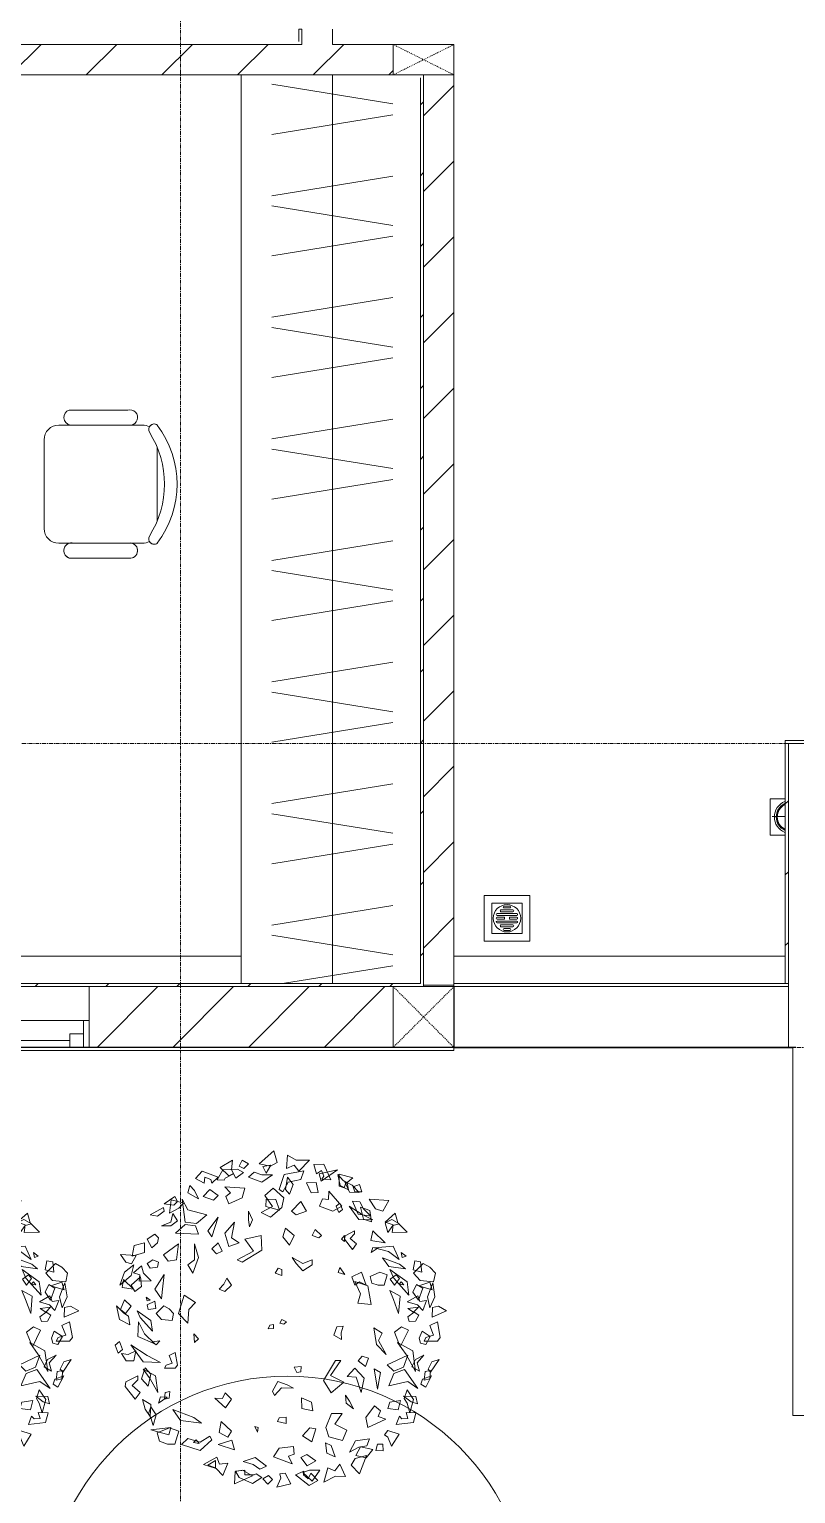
# Model space of a CAD drawing. Header units: millimetres. Extents: x 5357 to 201988, y -16345 to 109895.
# Drawn here: x 105456 to 107977, y 23068 to 27887 of the extents above; entities that cross this region are included whole.
import ezdxf

# ---------------------------------------------------------------- set-up
doc = ezdxf.new("R2010")
doc.units = ezdxf.units.MM
for name, pattern in [('Dash', [6, 3, -3]), ('Grid Line', [22.225, 12.7, -3.175, 3.175, -3.175]), ('IMPORT-CENTER _3_', [10.16, 6.35, -1.27, 1.27, -1.27])]:
    doc.linetypes.add(name, pattern=pattern)
for name, color, linetype, lineweight in [('0-1', 7, 'Continuous', 5), ('A-CLNG', 13, 'Continuous', 9), ('A-DETL-MEDM', 33, 'Continuous', 18), ('A-DETL-THIN', 151, 'Continuous', 9), ('A-FLOR', 192, 'Continuous', 9), ('A-FLOR-1', 10, 'Continuous', 9), ('A-FLOR-2', 53, 'Continuous', 9), ('A-GLAZ', 151, 'Continuous', 9), ('A-WALL', 113, 'Continuous', 9), ('A-WALL-1', 9, 'Continuous', 18), ('A-WALL-2', 53, 'Continuous', 9), ('A-WALL-4', 113, 'Continuous', 18), ('A-WALL-PATT-1', 10, 'Continuous', 9), ('A-WALL-PATT-2', 53, 'Continuous', 9), ('A-WALL-PATT-3', 111, 'Continuous', 9), ('G-IMPT', 8, 'Continuous', 9), ('G-IMPT-2', 8, 'IMPORT-CENTER _3_', 9), ('I-FURN', 30, 'Continuous', 9), ('I-FURN-1', 53, 'Continuous', 9), ('I-WALL-1', 9, 'Continuous', 18), ('I-WALL-2', 53, 'Continuous', 9), ('L-PLNT', 71, 'Continuous', 9), ('M-EQPM', 50, 'Continuous', 9), ('S-COLS', 52, 'Continuous', 9), ('S-COLS-2', 9, 'Continuous', 18), ('S-COLS-4', 53, 'Continuous', 9), ('S-COLS-5', 52, 'Continuous', 18), ('S-COLS-6', 52, 'Dash', 9), ('S-COLS-HDLN', 52, 'Dash', 9), ('S-COLS-HDLN-1', 53, 'Dash', 9), ('S-GRID-1', 1, 'Grid Line', 9)]:
    doc.layers.add(name, color=color, linetype=linetype, lineweight=lineweight)
pattern_1 = [(45, (0, 0), (-124.4508, 124.4508), [])]
pattern_2 = [(45, (0, 0), (-116.67262, 116.67262), [])]

# ---------------------------------------------------------------- blocks, each defined once
blk = doc.blocks.new('NCV_TKTC_KET CAU_rvt-1-TKCS_MB SÂN ĐƯỜNG NỘI BỘ')
at = {"layer": 'A-FLOR-1'}
for p, q in [((106452.6, 27886.9), (106452.6, 27836.9)), ((106452.6, 27836.9), (106452.6, 27886.9)), ((106452.6, 27886.9), (106452.6, 27836.9)), ((106452.6, 27836.9), (106652.6, 27836.9)), ((106652.6, 27836.9), (106452.6, 27836.9)), ((106452.6, 27836.9), (106652.6, 27836.9)), ((106652.6, 27836.9), (106852.6, 27836.9)), ((106852.6, 27836.9), (106652.6, 27836.9)), ((106652.6, 27836.9), (106852.6, 27836.9)), ((106852.6, 27836.9), (106852.6, 27736.9)), ((106852.6, 27736.9), (106852.6, 27836.9)), ((106852.6, 27836.9), (106852.6, 27736.9)), ((106852.6, 27736.9), (106852.6, 24746.9)), ((106852.6, 24746.9), (106852.6, 27736.9)), ((106852.6, 27736.9), (106852.6, 24746.9)), ((106852.6, 24736.9), (106852.6, 24537.4)), ((106852.6, 24537.4), (106852.6, 24736.9)), ((106852.6, 24736.9), (106852.6, 24537.4)), ((107967.6, 24535.2), (106852.6, 24535.2))]:
    blk.add_line(p, q, dxfattribs=at)
at = {"layer": 'A-FLOR-2'}
blk.add_line((106852.6, 24535.2), (107967.6, 24535.2), dxfattribs=at)
at = {"layer": 'S-COLS-2'}
for p, q in [((108352.6, 25536.9), (107952.6, 25536.9)), ((107952.6, 25536.9), (107952.6, 24537.4)), ((107952.6, 24536.9), (107975.9, 24536.9))]:
    blk.add_line(p, q, dxfattribs=at)
blk = doc.blocks.new('TU DO LV A - TU DO LV A-451134-TKCS_MB SÂN ĐƯỜNG NỘI BỘ')
at = {"layer": 'I-FURN'}
for p, q in [((10, 0), (3000, 0)), ((10, -136.3), (68.9, -499)), ((169, -101), (104.4, -499)), ((202.5, -101), (267.1, -499)), ((404.3, -101), (468.9, -499)), ((569, -101), (504.4, -499)), ((602.5, -101), (667.1, -499)), ((804.3, -101), (868.9, -499)), ((969, -101), (904.4, -499)), ((1002.5, -101), (1067.1, -499)), ((1204.3, -101), (1268.9, -499)), ((1369, -101), (1304.4, -499)), ((1402.5, -101), (1467.1, -499)), ((1604.3, -101), (1668.9, -499)), ((1769, -101), (1704.4, -499)), ((1802.5, -101), (1867.1, -499)), ((2004.3, -101), (2068.9, -499)), ((2169, -101), (2104.4, -499)), ((2202.5, -101), (2267.1, -499)), ((2404.3, -101), (2468.9, -499)), ((2569, -101), (2504.4, -499)), ((2602.5, -101), (2667.1, -499)), ((2804.3, -101), (2868.9, -499)), ((2969, -101), (2904.4, -499)), ((10, -300), (3000, -300))]:
    blk.add_line(p, q, dxfattribs=at)
at = {"layer": 'I-FURN-1'}
blk.add_line((10, 0), (3000, 0), dxfattribs=at)
blk = doc.blocks.new('BAN LV A - BAN LV A_dwg_ban hoc2-348006-TKCS_MB SÂN ĐƯỜNG NỘI BỘ')
at = {"layer": 'I-FURN'}
for p, q in [((145.8, 437.4), (-145.8, 437.4)), ((-194.4, 388.8), (-194.4, 113.4)), ((194.4, 113.4), (194.4, 388.8)), ((-243, 354.4), (-243, 162)), ((194.4, 351.4), (194.4, 150.8)), ((243.7, 162), (243.7, 354.4)), ((-120.5, 64.8), (120.5, 64.8))]:
    blk.add_line(p, q, dxfattribs=at)
at = {"layer": 'I-FURN', "flags": 128}
blk.add_lwpolyline([(-737.8, 610.5), (-737.8, 1330.5), (-154.9, 1330.5), (762.2, 1330.5), (762.2, 610.5)], close=True, dxfattribs=at)
at = {"layer": 'I-FURN'}
for centre, radius, start, end in [((-145.8, 388.8), 48.6, 90, 180), ((145.8, 388.8), 48.6, 360, 90), ((-218.7, 347.3), 25.3, 343.7398, 163.7398), ((219.4, 347.3), 25.3, 16.2602, 170.7054), ((-218.7, 154.9), 25.3, 163.7398, 16.2602), ((219.4, 154.9), 25.3, 189.2946, 16.2602), ((-145.8, 113.4), 48.6, 180, 207.5844), ((145.8, 113.4), 48.6, 332.4156, 0), ((-180.2, 75.4), 17.8, 57.9726, 216.6901), ((0, 324), 324, 233.1301, 306.8699), ((0, 359.3), 318.2, 237.5758, 302.4242), ((180.2, 75.4), 17.8, 323.3099, 122.0274)]:
    blk.add_arc(centre, radius, start, end, dxfattribs=at)
blk = doc.blocks.new('BAN LV A - BAN LV A_dwg-348005-TKCS_MB SÂN ĐƯỜNG NỘI BỘ')
at = {"extrusion": (0, 0, -1), "zscale": -1, "rotation": 180}
blk.add_blockref('BAN LV A - BAN LV A_dwg_ban hoc2-348006-TKCS_MB SÂN ĐƯỜNG NỘI BỘ', (-729, 1383.7), dxfattribs=at)
blk = doc.blocks.new('BAN LV A - BAN LV A-401069-TKCS_MB SÂN ĐƯỜNG NỘI BỘ')
at = {"layer": 'I-FURN-1'}
for p, q in [((-8.8, -53.2), (1491.2, -53.2)), ((-8.8, -773.2), (-8.8, -53.2)), ((1491.2, -53.2), (1491.2, -773.2)), ((1491.2, -773.2), (-8.8, -773.2)), ((583.2, -946.3), (874.8, -946.3)), ((534.6, -1029.3), (534.6, -994.9)), ((923.4, -994.9), (923.4, -1032.3)), ((486, -1221.7), (486, -1029.3)), ((972.7, -1029.3), (972.7, -1221.7)), ((534.6, -1270.3), (534.6, -1235.9)), ((923.4, -1232.9), (923.4, -1270.3))]:
    blk.add_line(p, q, dxfattribs=at)
for centre, radius, start, end in [((583.2, -994.9), 48.6, 90, 180), ((874.8, -994.9), 48.6, 0, 90), ((510.3, -1036.4), 25.3, 16.2602, 163.7398), ((948.4, -1036.4), 25.3, 16.2602, 170.7054), ((510.3, -1228.8), 25.3, 163.7398, 343.7398), ((948.4, -1228.8), 25.3, 189.2946, 16.2602), ((548.9, -1308.3), 17.8, 119.404, 216.6901), ((583.2, -1270.3), 48.6, 180, 207.5844), ((874.8, -1270.3), 48.6, 332.4156, 0), ((909.2, -1308.3), 17.8, 323.3099, 60.596), ((729, -1059.7), 324, 233.1301, 306.8699)]:
    blk.add_arc(centre, radius, start, end, dxfattribs=at)
at = {"extrusion": (0, 0, -1), "zscale": -1, "rotation": 180}
blk.add_blockref('BAN LV A - BAN LV A_dwg-348005-TKCS_MB SÂN ĐƯỜNG NỘI BỘ', (0, 0), dxfattribs=at)
blk = doc.blocks.new('G1_SOF - BO TRU - 100x200-V107-TKCS_MB SÂN ĐƯỜNG NỘI BỘ')
at = {"layer": 'S-COLS-2'}
for p, q in [((-50, 100), (50, 100)), ((-50, -100), (-50, 100)), ((50, 100), (50, -100)), ((50, -100), (-50, -100))]:
    blk.add_line(p, q, dxfattribs=at)
at = {"layer": 'S-COLS-HDLN-1'}
for p, q in [((50, -100), (-50, 100)), ((-50, -100), (50, 100))]:
    blk.add_line(p, q, dxfattribs=at)
blk = doc.blocks.new('NCV_TKTC_TANG 1_rvt-1-TKCS_MB SÂN ĐƯỜNG NỘI BỘ')
at = {"layer": 'A-WALL-PATT-1'}
h = blk.add_hatch(dxfattribs=at)
h.set_pattern_fill('FP_1', color=256, style=0, pattern_type=2)
h.set_pattern_definition(pattern_1)
h.paths.add_polyline_path([(106352.6, 27836.9), (106452.6, 27836.9), (106452.6, 27886.9), (106352.6, 27886.9), (106352.6, 27837.4)])
h.paths.add_polyline_path([(106452.6, 28786.9), (106452.6, 28836.9), (106352.6, 28836.9), (106352.6, 28786.9), (106402.6, 28786.9)])
h = blk.add_hatch(dxfattribs=at)
h.set_pattern_fill('FP_1', color=256, style=0, pattern_type=2)
h.set_pattern_definition(pattern_1)
h.paths.add_polyline_path([(106464.7, 27736.9), (106652.6, 27736.9), (106652.6, 27836.9), (104150.9, 27836.9), (104150.9, 27736.9), (106452.6, 27736.9)])
h = blk.add_hatch(dxfattribs=at)
h.set_pattern_fill('FP_1', color=256, style=0, pattern_type=2)
h.set_pattern_definition(pattern_1)
h.paths.add_polyline_path([(106752.6, 24741.9), (106852.6, 24741.9), (106852.6, 27736.9), (106752.6, 27736.9), (106752.6, 24746.9)])
at = {"layer": 'A-WALL-PATT-2'}
h = blk.add_hatch(dxfattribs=at)
h.set_pattern_fill('FP_2', color=256, style=0, pattern_type=2)
h.set_pattern_definition(pattern_2)
h.paths.add_polyline_path([(106742.6, 24736.9), (106752.6, 24736.9), (106752.6, 27736.9), (106742.6, 27736.9), (106742.6, 24741.4)])
h = blk.add_hatch(dxfattribs=at)
h.set_pattern_fill('FP_2', color=256, style=0, pattern_type=2)
h.set_pattern_definition(pattern_2)
h.paths.add_polyline_path([(107951, 24746.9), (107952.6, 24746.9), (107952.6, 25536.9), (107942.6, 25536.9), (107942.6, 24746.9)])
h = blk.add_hatch(dxfattribs=at)
h.set_pattern_fill('FP_2', color=256, style=0, pattern_type=2)
h.set_pattern_definition(pattern_2)
h.paths.add_polyline_path([(106152.6, 24736.9), (106742.6, 24736.9), (106742.6, 24746.9), (103152.6, 24746.9), (103152.6, 24736.9), (105652.6, 24736.9)])
at = {"layer": 'A-FLOR-1'}
blk.add_line((106342.6, 27836.9), (104150.9, 27836.9), dxfattribs=at)
at = {"layer": 'A-WALL-1'}
for p, q in [((106652.6, 27836.9), (106452.6, 27836.9)), ((106752.6, 27736.9), (106752.6, 24741.9)), ((106752.6, 24741.9), (106852.6, 24741.9)), ((106852.6, 24741.9), (106852.6, 24746.9))]:
    blk.add_line(p, q, dxfattribs=at)
at = {"layer": 'A-WALL-2'}
for p, q in [((106352.6, 27836.9), (106352.6, 27886.9)), ((106352.6, 27886.9), (106352.6, 27836.9)), ((106452.6, 27836.9), (106452.6, 27886.9)), ((106342.6, 27836.9), (104150.9, 27836.9)), ((106342.6, 27836.9), (106352.6, 27836.9)), ((104150.9, 27736.9), (106652.6, 27736.9)), ((106852.6, 24746.9), (106852.6, 27736.9)), ((106852.9, 24736.9), (107952.2, 24736.9)), ((106852.9, 24736.9), (106852.9, 24537.4)), ((107952.6, 24536.9), (106852.9, 24536.9))]:
    blk.add_line(p, q, dxfattribs=at)
at = {"layer": 'I-WALL-1'}
for p, q in [((106342.6, 27886.9), (106342.6, 27846.9)), ((106352.6, 27886.9), (106342.6, 27886.9)), ((106742.6, 27726.9), (106742.6, 24746.9)), ((106752.6, 24736.9), (106752.6, 27736.9)), ((108042.6, 25546.9), (107942.6, 25546.9)), ((107942.6, 25546.9), (107942.6, 25536.9)), ((107942.6, 25536.9), (107942.6, 24746.9)), ((107952.6, 25536.9), (108042.6, 25536.9)), ((107952.6, 24746.9), (107952.6, 25536.9)), ((106742.6, 24746.9), (103162.6, 24746.9)), ((105652.6, 24736.9), (106742.6, 24736.9)), ((106742.6, 24736.9), (106752.6, 24736.9)), ((107942.6, 24746.9), (107951, 24746.9))]:
    blk.add_line(p, q, dxfattribs=at)
at = {"layer": 'I-WALL-2'}
for p, q in [((106852.6, 24746.9), (107942.6, 24746.9)), ((106852.6, 24741.9), (106852.6, 24736.9))]:
    blk.add_line(p, q, dxfattribs=at)
at = {"layer": 'I-FURN-1'}
for name, p, rotation in [('TU DO LV A - TU DO LV A-451134-TKCS_MB SÂN ĐƯỜNG NỘI BỘ', (106152.6, 24736.9), 89.9999999999999), ('BAN LV A - BAN LV A-401069-TKCS_MB SÂN ĐƯỜNG NỘI BỘ', (104557.8, 25661.2), 90.0000000000001)]:
    blk.add_blockref(name, p, dxfattribs=dict(at, rotation=rotation))
at = {"layer": 'S-COLS-4', "rotation": 90.00000000000037}
blk.add_blockref('G1_SOF - BO TRU - 100x200-V107-TKCS_MB SÂN ĐƯỜNG NỘI BỘ', (106752.6, 27786.9), dxfattribs=at)
blk = doc.blocks.new('1_FAMILY RVT - W01-WxH 1400x1400xmm-V1-TKCS_MB SÂN ĐƯỜNG NỘI BỘ')
at = {"layer": 'A-GLAZ'}
for p, q in [((248.4, 172.4), (299.2, 197.8)), ((248.4, 172.4), (299.2, 147)), ((248.4, 172.4), (451.6, 172.4)), ((700, 96.2), (-700, 96.2)), ((-700, 96.2), (-636.5, 96.2)), ((-700, 95.8), (-700, -103.8)), ((-681, 95.8), (-681, 7.3)), ((-636.5, 51.7), (-681, 51.7)), ((-636.5, 96.2), (-22.2, 96.2)), ((-636.5, 95.8), (-636.5, 51.7)), ((-636.5, 74), (-22.2, 74)), ((-22.2, 96.2), (22.2, 96.2)), ((-22.2, 7.3), (-22.2, 95.8)), ((22.2, 51.7), (-22.2, 51.7)), ((22.2, 96.2), (680.9, 96.2)), ((22.2, 95.8), (22.2, 7.3)), ((636.5, 51.7), (636.5, 7.3)), ((680.9, 51.7), (636.5, 51.7)), ((680.9, 96.2), (700, 96.2)), ((680.9, 95.8), (680.9, 7.3)), ((700, -103.8), (700, 95.8)), ((-700, 7.3), (-681, 7.3)), ((-681, 7.3), (-22.2, 7.3)), ((-22.2, 7.3), (22.2, 7.3)), ((22.2, 29.5), (636.5, 29.5)), ((22.2, 7.3), (636.5, 7.3)), ((636.5, 7.3), (700, 7.3)), ((-700, -103.8), (700, -103.8))]:
    blk.add_line(p, q, dxfattribs=at)
blk = doc.blocks.new('TKTC_XREF_251221_MB TANG 1 - TKTC_XREF_260130_MB TANG 1_dwg_CUM U_DN100-V347-TKCS_MB SÂN ĐƯỜNG NỘI BỘ')
at = {"layer": 'G-IMPT'}
for radius, start, end in [(69, 291.35109, 68.51641), (57, 295.86227, 64.00974), (61, 294.16133, 65.70898)]:
    blk.add_arc((0, 0), radius, start, end, dxfattribs=at)
blk = doc.blocks.new('TKTC_XREF_251221_MB TANG 1 - TKTC_XREF_260130_MB TANG 1_dwg_$cc-V348-TKCS_MB SÂN ĐƯỜNG NỘI BỘ')
at = {"layer": 'G-IMPT'}
for start, end in [(115.6891, 243.8112), (115.572, 243.8499)]:
    blk.add_arc((0, 0), 0.5, start, end, dxfattribs=at)
at = {"layer": 'G-IMPT-2'}
blk.add_line((-0.673, 0), (-0.187, 0), dxfattribs=at)
blk = doc.blocks.new('TKTC_XREF_251221_MB TANG 1 - TKTC_XREF_260130_MB TANG 1_dwg_THU NUOC - THU NUOC-444531-TKCS_MB TẦNG 1-4202124-TKCS_MB SÂN ĐƯỜNG NỘI BỘ')
at = {"layer": 'M-EQPM'}
for p, q in [((-23.3, 10.8), (40.9, 10.8)), ((40.9, 4.8), (-23.3, 4.8)), ((-11, 23.3), (28.5, 23.3)), ((28.5, 17.3), (-11, 17.3)), ((-1.1, 35.6), (18.5, 35.6)), ((18.5, 29.6), (-1.1, 29.6)), ((-23.3, -13.6), (40.9, -13.6)), ((40.9, -19.6), (-23.3, -19.6)), ((-11, -26.1), (28.5, -26.1)), ((28.5, -32.1), (-11, -32.1)), ((-1.1, -38.5), (18.5, -38.5)), ((18.5, -44.5), (-1.1, -44.5))]:
    blk.add_line(p, q, dxfattribs=at)
at = {"layer": 'M-EQPM', "flags": 128}
for points in [[(83.7, -79.4), (83.7, 70.6), (-66.3, 70.6), (-66.3, -79.4)], [(58.7, -54.4), (58.7, 45.6), (-41.3, 45.6), (-41.3, -54.4)]]:
    blk.add_lwpolyline(points, close=True, dxfattribs=at)
for points in [[(-23.3, -1.2), (0.7, -1.2), (0.7, -7.2), (-23.3, -7.2)], [(40.9, -7.2), (16.7, -7.2), (16.7, -1.2), (40.9, -1.2)]]:
    blk.add_lwpolyline(points, dxfattribs=at)
at = {"layer": 'M-EQPM'}
for centre, radius, start, end in [((8.7, -4.4), 45, 360, 180), ((8.7, -4.4), 45, 360, 180), ((-23.3, 7.8), 3, 90, 270), ((-11, 20.3), 3, 90, 270), ((-1.1, 32.6), 3, 90, 270), ((18.5, 32.6), 3, 270, 90), ((28.5, 20.3), 3, 270, 90), ((40.9, 7.8), 3, 270, 90), ((8.7, -4.4), 45, 180, 360), ((8.7, -4.4), 45, 180, 360), ((-23.3, -4.2), 3, 90, 270), ((-23.3, -16.6), 3, 90, 270), ((-11, -29.1), 3, 90, 270), ((-1.1, -41.5), 3, 90, 270), ((18.5, -41.5), 3, 270, 90), ((28.5, -29.1), 3, 270, 90), ((40.9, -4.2), 3, 270, 90), ((40.9, -16.6), 3, 270, 90)]:
    blk.add_arc(centre, radius, start, end, dxfattribs=at)
blk = doc.blocks.new('TKTC_XREF_251221_MB TANG 1 - TKTC_XREF_260130_MB TANG 1_dwg-4202109-TKCS_MB SÂN ĐƯỜNG NỘI BỘ')
at = {"layer": 'G-IMPT'}
blk.add_line((-95209.1, -375992.1), (-95259.4, -375992.1), dxfattribs=at)
at = {"layer": 'G-IMPT', "flags": 128}
blk.add_lwpolyline([(-95259.4, -375992), (-95259.4, -376111.5), (-95209.1, -376111.5)], dxfattribs=at)
at = {"xscale": 90.00000000005114, "yscale": 90.00000000005114, "zscale": 90.00000000005114, "rotation": 0.304717521727566}
blk.add_blockref('TKTC_XREF_251221_MB TANG 1 - TKTC_XREF_260130_MB TANG 1_dwg_$cc-V348-TKCS_MB SÂN ĐƯỜNG NỘI BỘ', (-95192.3, -376049.7), dxfattribs=at)
at = {"extrusion": (0, 0, -1), "xscale": 0.789473684210524, "yscale": 0.789473684210524, "zscale": -0.7894736842105241, "rotation": 0.06930925665188988}
blk.add_blockref('TKTC_XREF_251221_MB TANG 1 - TKTC_XREF_260130_MB TANG 1_dwg_CUM U_DN100-V347-TKCS_MB SÂN ĐƯỜNG NỘI BỘ', (95190.8, -376051.4), dxfattribs=at)
at = {"extrusion": (0, 0, -1), "zscale": -1}
blk.add_blockref('TKTC_XREF_251221_MB TANG 1 - TKTC_XREF_260130_MB TANG 1_dwg_THU NUOC - THU NUOC-444531-TKCS_MB TẦNG 1-4202124-TKCS_MB SÂN ĐƯỜNG NỘI BỘ', (96116, -376380.4), dxfattribs=at)
blk = doc.blocks.new('TKTC_XREF_251221_MB TANG 1 - TKTC_XREF_251221_MB TANG 1-2038492-TKCS_MB SÂN ĐƯỜNG NỘI BỘ')
blk.add_blockref('TKTC_XREF_251221_MB TANG 1 - TKTC_XREF_260130_MB TANG 1_dwg-4202109-TKCS_MB SÂN ĐƯỜNG NỘI BỘ', (169499.1, 384109.7))
blk = doc.blocks.new('CAY BACH TRINH - CAY BACH TRINH_dwg-V946-TKCS_MB SÂN ĐƯỜNG NỘI BỘ')
at = {"layer": 'G-IMPT'}
blk.add_line((942, 1213), (1064, 1244), dxfattribs=at)
at = {"layer": 'G-IMPT', "flags": 128}
for points in [[(-357, 1653), (-250, 1541), (-201, 1603), (-123, 1566), (-133, 1703), (-220, 1653)], [(7, 1749), (-25, 1628), (43, 1591), (160, 1616)], [(-715, 1368), (-728, 1408), (-805, 1472), (-663, 1508), (-663, 1385)], [(-477, 1437), (-459, 1512), (-646, 1555)], [(-578, 1452), (-505, 1613), (-404, 1608), (-431, 1511), (-482, 1548), (-505, 1489), (-486, 1456)], [(-83, 1327), (-48, 1351), (-99, 1506), (-301, 1542), (-270, 1454), (-140, 1428)], [(23, 1503), (131, 1428), (267, 1478), (209, 1528), (131, 1503)], [(121, 1587), (40, 1602), (86, 1521)], [(335, 1653), (267, 1616), (316, 1566), (365, 1591)], [(533, 1553), (590, 1452), (520, 1446), (509, 1467), (423, 1512), (399, 1468), (319, 1525), (383, 1562)], [(423, 1516), (443, 1553), (433, 1653), (560, 1578), (472, 1491)], [(579, 1478), (745, 1541), (813, 1466), (725, 1416), (716, 1478), (657, 1453), (647, 1416)], [(-874, 1403), (-896, 1328), (-826, 1327), (-809, 1379)], [(-870, 1320), (-769, 1323), (-719, 1438), (-798, 1395)], [(-648, 1504), (-672, 1392), (-758, 1347), (-746, 1419), (-706, 1444)], [(-428, 1425), (-446, 1319), (-376, 1318), (-327, 1420)], [(-133, 1478), (-191, 1403), (-152, 1303), (-113, 1353)], [(14, 1366), (-94, 1266), (-74, 1166), (43, 1066), (140, 1116), (23, 1178), (101, 1291)], [(511, 1378), (306, 1366), (335, 1266), (472, 1203), (501, 1278), (452, 1316)], [(-1174, 1238), (-1112, 1130), (-1037, 1152), (-972, 1252)], [(-989, 1076), (-860, 1099), (-799, 1231), (-876, 1225), (-913, 1152)], [(-697, 1145), (-671, 1210), (-634, 1180), (-660, 1114)], [(-556, 1333), (-692, 1179), (-600, 1129), (-460, 1181), (-492, 1255), (-553, 1247)], [(-269, 1228), (-328, 1128), (-220, 1091), (-172, 1128)], [(-50, 1140), (92, 1178), (86, 1252), (-14, 1249)], [(667, 1353), (579, 1291), (628, 1241), (735, 1278)], [(696, 1091), (891, 1141), (949, 1253), (920, 1016), (803, 1003)], [(1027, 1278), (998, 1228), (1037, 1191), (1135, 1203)], [(-1364, 914), (-1208, 910), (-1218, 988), (-1136, 1017), (-1240, 1107), (-1267, 1010)], [(-766, 1181), (-866, 1042), (-1009, 1038), (-900, 1094)], [(-996, 1019), (-915, 1047), (-883, 1171), (-978, 1137)], [(267, 1128), (228, 1041), (257, 966), (267, 1041)], [(647, 866), (579, 1066), (686, 928)], [(1047, 1103), (998, 1028), (1066, 978), (1164, 978), (1066, 1016)], [(-1164, 910), (-1135, 1007), (-1204, 1044), (-1282, 1000), (-1216, 980)], [(-1010, 928), (-1137, 803), (-990, 828)], [(-840, 791), (-799, 735), (-718, 839), (-724, 876), (-821, 927), (-821, 894), (-775, 847)], [(-415, 941), (-483, 878), (-454, 853), (-386, 878)], [(-113, 953), (-201, 878), (-152, 778), (-84, 866)], [(413, 1016), (443, 853), (365, 803), (472, 766), (511, 903)], [(813, 978), (784, 891), (1018, 903), (920, 991)], [(-1279, 631), (-1217, 768), (-1027, 752), (-1169, 714)], [(-993, 702), (-1009, 756), (-1064, 751)], [(-717, 878), (-717, 816), (-688, 841)], [(140, 878), (131, 728), (335, 603), (384, 628), (218, 716), (306, 841)], [(579, 803), (540, 716), (599, 691), (647, 741)], [(823, 791), (784, 653), (842, 491), (891, 578), (823, 628)], [(988, 791), (1008, 628), (1096, 616), (1144, 678)], [(1261, 753), (1203, 803), (1193, 853), (1232, 891), (1310, 841)], [(1339, 702), (1463, 665), (1444, 774), (1337, 802)], [(-1424, 524), (-1440, 618), (-1501, 607), (-1513, 501)], [(-1302, 703), (-1351, 666), (-1312, 653)], [(-1109, 650), (-1174, 560), (-1345, 537), (-1285, 585)], [(-220, 591), (-289, 516), (-386, 578), (-386, 628), (-289, 591), (-181, 653)], [(1310, 591), (1252, 628), (1193, 603), (1203, 553), (1281, 541)], [(1422, 673), (1471, 586), (1531, 604), (1583, 684)], [(-1595, 553), (-1527, 591), (-1429, 491), (-1497, 416), (-1634, 403), (-1653, 491)], [(-1380, 266), (-1361, 403), (-1185, 528), (-1224, 441)], [(-1283, 435), (-1251, 475), (-1188, 428), (-1232, 366)], [(-1065, 367), (-1127, 366), (-1158, 473), (-1082, 500), (-981, 458), (-1000, 389)], [(-942, 366), (-893, 503), (-795, 453), (-825, 366), (-873, 403)], [(-721, 477), (-654, 499), (-671, 550)], [(-74, 528), (-35, 541), (-6, 491), (-74, 466)], [(1135, 478), (1232, 328), (1164, 228), (1154, 328)], [(1270, 413), (1394, 410), (1386, 473), (1452, 496), (1368, 568), (1347, 490)], [(1378, 453), (1369, 353), (1437, 303), (1476, 366)], [(1447, 578), (1476, 466), (1593, 366), (1544, 503)], [(-1597, 135), (-1570, 248), (-1626, 391), (-1648, 247)], [(-1619, 320), (-1482, 361), (-1595, 398)], [(-1478, 213), (-1422, 297), (-1459, 373), (-1523, 336)], [(-1328, 370), (-1279, 378), (-1302, 402)], [(-1274, 77), (-1290, 255), (-1183, 312), (-1221, 219)], [(-855, 181), (-881, 279), (-825, 405), (-958, 362), (-994, 169)], [(491, 441), (443, 366), (511, 303), (569, 328), (521, 378)], [(1553, 425), (1451, 325), (1568, 345)], [(-1619, 40), (-1622, 139), (-1683, 152), (-1767, 105)], [(-1363, 198), (-1471, 259), (-1494, 200), (-1562, 210), (-1523, 107), (-1467, 166)], [(813, 191), (881, 116), (891, -22), (988, 78), (930, 266)], [(1085, 125), (1140, 155), (1218, 75), (1163, 15), (1054, 5), (1038, 75)], [(1310, 166), (1300, 116), (1222, 128), (1232, 203)], [(1319, 245), (1280, 215), (1311, 205)], [(1476, 153), (1534, 78), (1583, 116), (1544, 216)], [(1624, 156), (1594, 16), (1487, -41), (1502, 50), (1551, 81)], [(-1482, 60), (-1448, -1), (-1384, -6), (-1369, 43), (-1433, 90)], [(-1478, 141), (-1429, 91), (-1371, 128)], [(-74, 16), (-123, -9), (-94, -34), (-55, -22)], [(1256, -105), (1272, 5), (1412, 105), (1381, 35)], [(-1595, -47), (-1673, -9), (-1702, -172), (-1673, -209), (-1536, -209), (-1556, -172), (-1634, -147)], [(-1515, -106), (-1486, -178), (-1501, -227), (-1553, -242), (-1599, -161)], [(-1291, -267), (-1232, -115), (-1304, -62), (-1376, -95)], [(-1145, -345), (-1046, -242), (-1021, -71), (-1105, -125), (-1069, -201)], [(-688, -191), (-610, -147), (-641, -60), (-704, -55), (-685, -122)], [(11, -79), (65, -80), (51, -44), (11, -37)], [(832, -134), (784, -184), (823, -222)], [(1398, -9), (1408, -159), (1232, -234), (1339, -134)], [(-1449, -521), (-1419, -309), (-1263, -222), (-1351, -346)], [(1477, -247), (1352, -421), (1173, -426), (1309, -356)], [(1179, -205), (1218, -245), (1264, -215)], [(1563, -293), (1595, -211), (1641, -250), (1609, -331)], [(-1604, -526), (-1578, -497), (-1615, -421), (-1690, -396)], [(-1489, -516), (-1411, -473), (-1448, -396), (-1534, -351), (-1465, -430)], [(-1224, -515), (-1157, -451), (-1369, -353), (-1324, -476)], [(-935, -470), (-860, -411), (-900, -361), (-966, -383)], [(-582, -741), (-504, -613), (-626, -407), (-681, -406), (-575, -561), (-711, -631)], [(1085, -355), (1023, -325), (999, -455), (1023, -485), (1132, -485), (1116, -455), (1054, -435)], [(1427, -309), (1447, -409), (1525, -409), (1573, -334), (1505, -346)], [(-1553, -680), (-1504, -649), (-1521, -598), (-1613, -563)], [(-1546, -521), (-1536, -609), (-1595, -596), (-1604, -509)], [(-1173, -669), (-1368, -622), (-1473, -694), (-1336, -498), (-1227, -542)], [(-1024, -493), (-1058, -702), (-1088, -530)], [(-888, -735), (-838, -578), (-745, -570), (-823, -487), (-921, -590)], [(-229, -532), (-269, -525), (-272, -467), (-200, -477)], [(1202, -735), (1225, -565), (1350, -495), (1280, -595)], [(1330, -484), (1271, -546), (1300, -671), (1369, -596)], [(1384, -736), (1435, -805), (1537, -675), (1529, -628), (1408, -565), (1408, -607), (1465, -665)], [(-1390, -946), (-1429, -809), (-1361, -709), (-1332, -796), (-1361, -846)], [(-129, -656), (-34, -622), (23, -722), (0, -767), (-69, -688), (-193, -693)], [(614, -795), (506, -893), (444, -803), (510, -740), (536, -796)], [(1124, -735), (1132, -805), (1085, -795), (1077, -725)], [(-1468, -852), (-1402, -831), (-1326, -772), (-1450, -777)], [(-1270, -915), (-1163, -901), (-1183, -834), (-1295, -817)], [(-1144, -1010), (-957, -1095), (-936, -993), (-1027, -873), (-1088, -926), (-1063, -982)], [(-811, -903), (-736, -844), (-727, -764), (-770, -826)], [(-393, -926), (-281, -901), (-277, -790), (-378, -835)], [(1193, -846), (1173, -780), (1104, -785)], [(1249, -1075), (1218, -965), (1272, -885), (1295, -955), (1272, -995)], [(1359, -809), (1271, -859), (1281, -984), (1330, -909)], [(-1251, -1066), (-1426, -1044), (-1452, -946), (-1351, -943), (-1371, -1002), (-1308, -1008), (-1282, -979)], [(-698, -1231), (-557, -1193), (-527, -1096), (-584, -953), (-693, -951), (-619, -1061), (-741, -1124)], [(-120, -1056), (-31, -1033), (-45, -997), (-117, -988)], [(550, -1034), (443, -1134), (482, -1196), (569, -1146)], [(1048, -911), (967, -1024), (753, -1052), (829, -993)], [(-1130, -1172), (-1165, -1196), (-1203, -1289), (-1280, -1164), (-1162, -1128)], [(-384, -1242), (-286, -1181), (-363, -1098), (-424, -1108)], [(176, -1143), (205, -1087), (168, -1096)], [(667, -1184), (647, -1221), (764, -1334), (959, -1271), (891, -1209), (764, -1246)], [(1103, -1266), (1025, -1267), (986, -1133), (1081, -1099), (1208, -1151), (1184, -1238)], [(1066, -1096), (1086, -1171), (1271, -1121)], [(-1117, -1335), (-1039, -1334), (-1059, -1267), (-1114, -1266)], [(-883, -1296), (-1010, -1321), (-942, -1409), (-834, -1384)], [(-771, -1348), (-831, -1232), (-975, -1212), (-947, -1284), (-866, -1298)], [(-622, -1399), (-535, -1360), (-523, -1254), (-580, -1280)], [(-180, -1469), (12, -1396), (-45, -1309), (-194, -1290), (-200, -1370), (-142, -1392)], [(411, -1324), (581, -1272), (441, -1226)], [(775, -1261), (835, -1251), (807, -1222)], [(-872, -1573), (-787, -1482), (-829, -1416), (-944, -1384)], [(-505, -1659), (-547, -1509), (-620, -1542), (-671, -1472), (-727, -1598), (-626, -1595)], [(-336, -1491), (-270, -1405), (-332, -1372), (-423, -1439)], [(323, -1445), (199, -1404), (83, -1492), (153, -1523), (221, -1476)], [(731, -1476), (595, -1400), (567, -1474), (481, -1461), (531, -1590), (600, -1516)], [(608, -1509), (686, -1484), (608, -1434)], [(-386, -1646), (-464, -1534), (-357, -1534), (-289, -1559)], [(-215, -1584), (-355, -1693), (-443, -1641), (-373, -1567), (-346, -1624), (-297, -1583), (-299, -1545)], [(-55, -1574), (-63, -1616), (-24, -1708), (-167, -1674), (-109, -1565)], [(69, -1680), (123, -1624), (62, -1590), (23, -1629)], [(228, -1671), (131, -1609), (189, -1571), (209, -1584), (306, -1584), (306, -1534), (404, -1546), (365, -1609)], [(411, -1674), (406, -1550), (330, -1534), (226, -1592)]]:
    blk.add_lwpolyline(points, close=True, dxfattribs=at)
for points in [[(871, 1391), (823, 1341), (784, 1254)], [(784, 1254), (891, 1316), (871, 1391)], [(1064, 1244), (1080, 1108), (985, 1158), (937, 1212)], [(1144, 1162), (1135, 1128), (1203, 1078), (1281, 1091), (1144, 1166)]]:
    blk.add_lwpolyline(points, dxfattribs=at)
blk = doc.blocks.new('CAY BACH TRINH - CAY BACH TRINH-V947-TKCS_MB SÂN ĐƯỜNG NỘI BỘ')
at = {"extrusion": (0, 0, -1), "xscale": 0.3200000000000001, "yscale": 0.3200000000000001, "zscale": -0.3200000000000001, "rotation": 180}
blk.add_blockref('CAY BACH TRINH - CAY BACH TRINH_dwg-V946-TKCS_MB SÂN ĐƯỜNG NỘI BỘ', (0, 0), dxfattribs=at)
blk = doc.blocks.new('CAY BACH TRINH - CAY BACH TRINH_dwg-V950-TKCS_MB SÂN ĐƯỜNG NỘI BỘ')
at = {"layer": 'G-IMPT'}
blk.add_line((-993, 702), (-1007, 748), dxfattribs=at)
at = {"layer": 'G-IMPT', "flags": 128}
for points in [[(-357, 1653), (-250, 1541), (-201, 1603), (-123, 1566), (-133, 1703), (-220, 1653)], [(7, 1749), (-25, 1628), (43, 1591), (160, 1616)], [(-715, 1368), (-728, 1408), (-805, 1472), (-663, 1508), (-663, 1385)], [(-477, 1437), (-459, 1512), (-646, 1555)], [(-578, 1452), (-505, 1613), (-404, 1608), (-431, 1511), (-482, 1548), (-505, 1489), (-486, 1456)], [(-83, 1327), (-48, 1351), (-99, 1506), (-301, 1542), (-270, 1454), (-140, 1428)], [(23, 1503), (131, 1428), (267, 1478), (209, 1528), (131, 1503)], [(121, 1587), (40, 1602), (86, 1521)], [(335, 1653), (267, 1616), (316, 1566), (365, 1591)], [(533, 1553), (590, 1452), (520, 1446), (509, 1467), (423, 1512), (399, 1468), (319, 1525), (383, 1562)], [(423, 1516), (443, 1553), (433, 1653), (560, 1578), (472, 1491)], [(579, 1478), (745, 1541), (813, 1466), (725, 1416), (716, 1478), (657, 1453), (647, 1416)], [(-874, 1403), (-896, 1328), (-826, 1327), (-809, 1379)], [(-870, 1320), (-769, 1323), (-719, 1438), (-798, 1395)], [(-648, 1504), (-672, 1392), (-758, 1347), (-746, 1419), (-706, 1444)], [(-428, 1425), (-446, 1319), (-376, 1318), (-327, 1420)], [(-133, 1478), (-191, 1403), (-152, 1303), (-113, 1353)], [(14, 1366), (-94, 1266), (-74, 1166), (43, 1066), (140, 1116), (23, 1178), (101, 1291)], [(511, 1378), (306, 1366), (335, 1266), (472, 1203), (501, 1278), (452, 1316)], [(871, 1391), (823, 1341), (784, 1253), (891, 1316)], [(-1174, 1238), (-1112, 1130), (-1037, 1152), (-972, 1252)], [(-989, 1076), (-860, 1099), (-799, 1231), (-876, 1225), (-913, 1152)], [(-697, 1145), (-671, 1210), (-634, 1180), (-660, 1114)], [(-556, 1333), (-692, 1179), (-600, 1129), (-460, 1181), (-492, 1255), (-553, 1247)], [(-269, 1228), (-328, 1128), (-220, 1091), (-172, 1128)], [(-50, 1140), (92, 1178), (86, 1252), (-14, 1249)], [(667, 1353), (579, 1291), (628, 1241), (735, 1278)], [(696, 1091), (891, 1141), (949, 1253), (920, 1016), (803, 1003)], [(1064, 1244), (1080, 1108), (985, 1158), (937, 1212)], [(1027, 1278), (998, 1228), (1037, 1191), (1135, 1203)], [(-1364, 914), (-1208, 910), (-1218, 988), (-1136, 1017), (-1240, 1107), (-1267, 1010)], [(-766, 1181), (-866, 1042), (-1009, 1038), (-900, 1094)], [(-996, 1019), (-915, 1047), (-883, 1171), (-978, 1137)], [(267, 1128), (228, 1041), (257, 966), (267, 1041)], [(647, 866), (579, 1066), (686, 928)], [(1047, 1103), (998, 1028), (1066, 978), (1164, 978), (1066, 1016)], [(1144, 1166), (1135, 1128), (1203, 1078), (1281, 1091)], [(-1164, 910), (-1135, 1007), (-1204, 1044), (-1282, 1000), (-1216, 980)], [(-1010, 928), (-1137, 803), (-990, 828)], [(-840, 791), (-799, 735), (-718, 839), (-724, 876), (-821, 927), (-821, 894), (-775, 847)], [(-415, 941), (-483, 878), (-454, 853), (-386, 878)], [(-113, 953), (-201, 878), (-152, 778), (-84, 866)], [(413, 1016), (443, 853), (365, 803), (472, 766), (511, 903)], [(813, 978), (784, 891), (1018, 903), (920, 991)], [(-1279, 631), (-1217, 768), (-1027, 752), (-1169, 714)], [(-717, 878), (-717, 816), (-688, 841)], [(140, 878), (131, 728), (335, 603), (384, 628), (218, 716), (306, 841)], [(579, 803), (540, 716), (599, 691), (647, 741)], [(823, 791), (784, 653), (842, 491), (891, 578), (823, 628)], [(988, 791), (1008, 628), (1096, 616), (1144, 678)], [(1261, 753), (1203, 803), (1193, 853), (1232, 891), (1310, 841)], [(1339, 702), (1463, 665), (1444, 774), (1337, 802)], [(-1424, 524), (-1440, 618), (-1501, 607), (-1513, 501)], [(-1302, 703), (-1351, 666), (-1312, 653)], [(-1109, 650), (-1174, 560), (-1345, 537), (-1285, 585)], [(-220, 591), (-289, 516), (-386, 578), (-386, 628), (-289, 591), (-181, 653)], [(1310, 591), (1252, 628), (1193, 603), (1203, 553), (1281, 541)], [(1422, 673), (1471, 586), (1531, 604), (1583, 684)], [(-1595, 553), (-1527, 591), (-1429, 491), (-1497, 416), (-1634, 403), (-1653, 491)], [(-1380, 266), (-1361, 403), (-1185, 528), (-1224, 441)], [(-1283, 435), (-1251, 475), (-1188, 428), (-1232, 366)], [(-1065, 367), (-1127, 366), (-1158, 473), (-1082, 500), (-981, 458), (-1000, 389)], [(-942, 366), (-893, 503), (-795, 453), (-825, 366), (-873, 403)], [(-721, 477), (-654, 499), (-671, 550)], [(1135, 478), (1232, 328), (1164, 228), (1154, 328)], [(1270, 413), (1394, 410), (1386, 473), (1452, 496), (1368, 568), (1347, 490)], [(1378, 453), (1369, 353), (1437, 303), (1476, 366)], [(1447, 578), (1476, 466), (1593, 366), (1544, 503)], [(-1597, 135), (-1570, 248), (-1626, 391), (-1648, 247)], [(-1619, 320), (-1482, 361), (-1595, 398)], [(-1478, 213), (-1422, 297), (-1459, 373), (-1523, 336)], [(-1328, 370), (-1279, 378), (-1302, 402)], [(-1274, 77), (-1290, 255), (-1183, 312), (-1221, 219)], [(-855, 181), (-881, 279), (-825, 405), (-958, 362), (-994, 169)], [(491, 441), (443, 366), (511, 303), (569, 328), (521, 378)], [(1553, 425), (1451, 325), (1568, 345)], [(-1619, 40), (-1622, 139), (-1683, 152), (-1767, 105)], [(-1363, 198), (-1471, 259), (-1494, 200), (-1562, 210), (-1523, 107), (-1467, 166)], [(813, 191), (881, 116), (891, -22), (988, 78), (930, 266)], [(1085, 125), (1140, 155), (1218, 75), (1163, 15), (1054, 5), (1038, 75)], [(1319, 245), (1280, 215), (1311, 205)], [(1476, 153), (1534, 78), (1583, 116), (1544, 216)], [(1624, 156), (1594, 16), (1487, -41), (1502, 50), (1551, 81)], [(-1482, 60), (-1448, -1), (-1384, -6), (-1369, 43), (-1433, 90)], [(-1478, 141), (-1429, 91), (-1371, 128)], [(-74, 16), (-123, -9), (-94, -34), (-55, -22)], [(1256, -105), (1272, 5), (1412, 105), (1381, 35)], [(-1595, -47), (-1673, -9), (-1702, -172), (-1673, -209), (-1536, -209), (-1556, -172), (-1634, -147)], [(-1515, -106), (-1486, -178), (-1501, -227), (-1553, -242), (-1599, -161)], [(-1291, -267), (-1232, -115), (-1304, -62), (-1376, -95)], [(-1145, -345), (-1046, -242), (-1021, -71), (-1105, -125), (-1069, -201)], [(-688, -191), (-610, -147), (-641, -60), (-704, -55), (-685, -122)], [(11, -79), (65, -80), (51, -44), (11, -37)], [(832, -134), (784, -184), (823, -222)], [(1398, -9), (1408, -159), (1232, -234), (1339, -134)], [(-1449, -521), (-1419, -309), (-1263, -222), (-1351, -346)], [(1477, -247), (1352, -421), (1173, -426), (1309, -356)], [(1179, -205), (1218, -245), (1264, -215)], [(1563, -293), (1595, -211), (1641, -250), (1609, -331)], [(-1604, -526), (-1578, -497), (-1615, -421), (-1690, -396)], [(-1489, -516), (-1411, -473), (-1448, -396), (-1534, -351), (-1465, -430)], [(-1224, -515), (-1157, -451), (-1369, -353), (-1324, -476)], [(-935, -470), (-860, -411), (-900, -361), (-966, -383)], [(-582, -741), (-504, -613), (-626, -407), (-681, -406), (-575, -561), (-711, -631)], [(1085, -355), (1023, -325), (999, -455), (1023, -485), (1132, -485), (1116, -455), (1054, -435)], [(1427, -309), (1447, -409), (1525, -409), (1573, -334), (1505, -346)], [(-1553, -680), (-1504, -649), (-1521, -598), (-1613, -563)], [(-1546, -521), (-1536, -609), (-1595, -596), (-1604, -509)], [(-1173, -669), (-1368, -622), (-1473, -694), (-1336, -498), (-1227, -542)], [(-1024, -493), (-1058, -702), (-1088, -530)], [(-888, -735), (-838, -578), (-745, -570), (-823, -487), (-921, -590)], [(-229, -532), (-269, -525), (-272, -467), (-200, -477)], [(1202, -735), (1225, -565), (1350, -495), (1280, -595)], [(1330, -484), (1271, -546), (1300, -671), (1369, -596)], [(1384, -736), (1435, -805), (1537, -675), (1529, -628), (1408, -565), (1408, -607), (1465, -665)], [(-1390, -946), (-1429, -809), (-1361, -709), (-1332, -796), (-1361, -846)], [(-129, -656), (-34, -622), (23, -722), (0, -767), (-69, -688), (-193, -693)], [(614, -795), (506, -893), (444, -803), (510, -740), (536, -796)], [(1124, -735), (1132, -805), (1085, -795), (1077, -725)], [(-1468, -852), (-1402, -831), (-1326, -772), (-1450, -777)], [(-1270, -915), (-1163, -901), (-1183, -834), (-1295, -817)], [(-1144, -1010), (-957, -1095), (-936, -993), (-1027, -873), (-1088, -926), (-1063, -982)], [(-811, -903), (-736, -844), (-727, -764), (-770, -826)], [(-393, -926), (-281, -901), (-277, -790), (-378, -835)], [(1193, -846), (1173, -780), (1104, -785)], [(1249, -1075), (1218, -965), (1272, -885), (1295, -955), (1272, -995)], [(1359, -809), (1271, -859), (1281, -984), (1330, -909)], [(-1251, -1066), (-1426, -1044), (-1452, -946), (-1351, -943), (-1371, -1002), (-1308, -1008), (-1282, -979)], [(-698, -1231), (-557, -1193), (-527, -1096), (-584, -953), (-693, -951), (-619, -1061), (-741, -1124)], [(-120, -1056), (-31, -1033), (-45, -997), (-117, -988)], [(550, -1034), (443, -1134), (482, -1196), (569, -1146)], [(1048, -911), (967, -1024), (753, -1052), (829, -993)], [(-1130, -1172), (-1165, -1196), (-1203, -1289), (-1280, -1164), (-1162, -1128)], [(-384, -1242), (-286, -1181), (-363, -1098), (-424, -1108)], [(176, -1143), (205, -1087), (168, -1096)], [(667, -1184), (647, -1221), (764, -1334), (959, -1271), (891, -1209), (764, -1246)], [(1103, -1266), (1025, -1267), (986, -1133), (1081, -1099), (1208, -1151), (1184, -1238)], [(1066, -1096), (1086, -1171), (1271, -1121)], [(-1117, -1335), (-1039, -1334), (-1059, -1267), (-1114, -1266)], [(-883, -1296), (-1010, -1321), (-942, -1409), (-834, -1384)], [(-771, -1348), (-831, -1232), (-975, -1212), (-947, -1284), (-866, -1298)], [(-622, -1399), (-535, -1360), (-523, -1254), (-580, -1280)], [(-180, -1469), (12, -1396), (-45, -1309), (-194, -1290), (-200, -1370), (-142, -1392)], [(411, -1324), (581, -1272), (441, -1226)], [(775, -1261), (835, -1251), (807, -1222)], [(-872, -1573), (-787, -1482), (-829, -1416), (-944, -1384)], [(-505, -1659), (-547, -1509), (-620, -1542), (-671, -1472), (-727, -1598), (-626, -1595)], [(-336, -1491), (-270, -1405), (-332, -1372), (-423, -1439)], [(323, -1445), (199, -1404), (83, -1492), (153, -1523), (221, -1476)], [(731, -1476), (595, -1400), (567, -1474), (481, -1461), (531, -1590), (600, -1516)], [(608, -1509), (686, -1484), (608, -1434)], [(-386, -1646), (-464, -1534), (-357, -1534), (-289, -1559)], [(-215, -1584), (-355, -1693), (-443, -1641), (-373, -1567), (-346, -1624), (-297, -1583), (-299, -1545)], [(-55, -1574), (-63, -1616), (-24, -1708), (-167, -1674), (-109, -1565)], [(69, -1680), (123, -1624), (62, -1590), (23, -1629)], [(228, -1671), (131, -1609), (189, -1571), (209, -1584), (306, -1584), (306, -1534), (404, -1546), (365, -1609)], [(411, -1674), (406, -1550), (330, -1534), (226, -1592)]]:
    blk.add_lwpolyline(points, close=True, dxfattribs=at)
for points in [[(-1009, 756), (-1064, 751), (-993, 702)], [(-74, 528), (-35, 541), (-8, 494)], [(-6, 491), (-74, 466), (-74, 528)], [(1309, 160), (1300, 116), (1222, 128), (1232, 203), (1310, 166)]]:
    blk.add_lwpolyline(points, dxfattribs=at)
blk = doc.blocks.new('CAY BACH TRINH - CAY BACH TRINH-V951-TKCS_MB SÂN ĐƯỜNG NỘI BỘ')
at = {"extrusion": (0, 0, -1), "xscale": 0.3200000000000001, "yscale": 0.3200000000000001, "zscale": -0.3200000000000001, "rotation": 180}
blk.add_blockref('CAY BACH TRINH - CAY BACH TRINH_dwg-V950-TKCS_MB SÂN ĐƯỜNG NỘI BỘ', (0, 0), dxfattribs=at)
blk = doc.blocks.new('G1_SOF - BO TRU - 200x200-V992-TKCS_MB SÂN ĐƯỜNG NỘI BỘ')
at = {"layer": 'S-COLS-HDLN'}
for p, q in [((-100, 100), (99.6, -99.6)), ((100, 100), (-99.6, -99.6))]:
    blk.add_line(p, q, dxfattribs=at)

msp = doc.modelspace()

# ---------------------------------------------------------------- hatches: boundary and pattern name
at = {"layer": 'A-WALL-PATT-3'}
h = msp.add_hatch(dxfattribs=at)
h.set_pattern_fill('FP_1', color=256, style=0, pattern_type=2)
h.set_pattern_definition(pattern_1)
h.paths.add_polyline_path([(106452.6, 24536.9), (106652.6, 24537.4), (106652.6, 24736.9), (105652.6, 24736.9), (105652.6, 24536.9), (106152.6, 24536.9)])
h.paths.add_polyline_path([(103252.6, 24536.9), (104252.6, 24537.4), (104252.6, 24736.9), (103252.6, 24736.9), (103252.6, 24536.9)])

# ---------------------------------------------------------------- linework, layer by layer
at = {"layer": 'A-CLNG'}
for p, q in [((103152.6, 24836.9), (106152.6, 24836.9)), ((106852.6, 24836.9), (107942.6, 24836.9))]:
    msp.add_line(p, q, dxfattribs=at)
at = {"layer": 'A-DETL-MEDM'}
msp.add_circle((106304.8, 22655.4), 800, dxfattribs=at)
at = {"layer": 'A-DETL-THIN'}
for p, q in [((107977.6, 24537.4), (103252.6, 24537.4)), ((103252.6, 24537.4), (107977.6, 24537.4))]:
    msp.add_line(p, q, dxfattribs=at)
at = {"layer": 'A-FLOR'}
msp.add_line((106852.6, 24535.2), (107967.6, 24535.2), dxfattribs=at)
at = {"layer": 'A-WALL'}
for p, q in [((106652.6, 24537.4), (106652.6, 24736.9)), ((105652.6, 24536.9), (106652.6, 24536.9)), ((106652.6, 24536.9), (105652.6, 24536.9))]:
    msp.add_line(p, q, dxfattribs=at)
at = {"layer": 'A-WALL-4'}
for p, q in [((106652.6, 24736.9), (105652.6, 24736.9)), ((103262.6, 24526.9), (106852.6, 24526.9)), ((106852.6, 24536.9), (106652.6, 24536.9)), ((106852.6, 24526.9), (106852.6, 24536.9)), ((107975.9, 24536.9), (107967.6, 24536.9)), ((107967.6, 24534.8), (107967.6, 23325.3)), ((107967.6, 23325.3), (108177.6, 23325.3))]:
    msp.add_line(p, q, dxfattribs=at)
at = {"layer": 'S-COLS'}
msp.add_line((106652.6, 24736.9), (106652.6, 24537.4), dxfattribs=at)
at = {"layer": 'S-COLS-5'}
for p, q in [((106852.6, 24736.9), (106652.6, 24736.9)), ((106852.6, 24537.4), (106852.6, 24736.9)), ((106652.6, 24536.9), (106852.6, 24536.9))]:
    msp.add_line(p, q, dxfattribs=at)
at = {"layer": 'S-GRID-1'}
for p, q in [((105952.6, 20960.6), (105952.6, 80482.7)), ((128757.8, 25536.9), (32145.8, 25536.9)), ((131551.8, 24536.9), (29351.8, 24536.9))]:
    msp.add_line(p, q, dxfattribs=at)

# ---------------------------------------------------------------- block references
at = {"layer": '0-1'}
for name in ['NCV_TKTC_KET CAU_rvt-1-TKCS_MB SÂN ĐƯỜNG NỘI BỘ', 'NCV_TKTC_TANG 1_rvt-1-TKCS_MB SÂN ĐƯỜNG NỘI BỘ']:
    msp.add_blockref(name, (0, 0), dxfattribs=at)
at = {"layer": 'A-GLAZ', "rotation": 180}
msp.add_blockref('1_FAMILY RVT - W01-WxH 1400x1400xmm-V1-TKCS_MB SÂN ĐƯỜNG NỘI BỘ', (104952.6, 24633.1), dxfattribs=at)
at = {"layer": 'L-PLNT', "rotation": 180}
for name, p in [('CAY BACH TRINH - CAY BACH TRINH-V951-TKCS_MB SÂN ĐƯỜNG NỘI BỘ', (105052.6, 23636.9)), ('CAY BACH TRINH - CAY BACH TRINH-V947-TKCS_MB SÂN ĐƯỜNG NỘI BỘ', (106262.6, 23636.9))]:
    msp.add_blockref(name, p, dxfattribs=at)
at = {"layer": 'M-EQPM'}
msp.add_blockref('TKTC_XREF_251221_MB TANG 1 - TKTC_XREF_251221_MB TANG 1-2038492-TKCS_MB SÂN ĐƯỜNG NỘI BỘ', (33652.6, 17236.9), dxfattribs=at)
at = {"layer": 'S-COLS-6'}
msp.add_blockref('G1_SOF - BO TRU - 200x200-V992-TKCS_MB SÂN ĐƯỜNG NỘI BỘ', (106752.6, 24636.9), dxfattribs=at)

doc.saveas('drawing.dxf')
